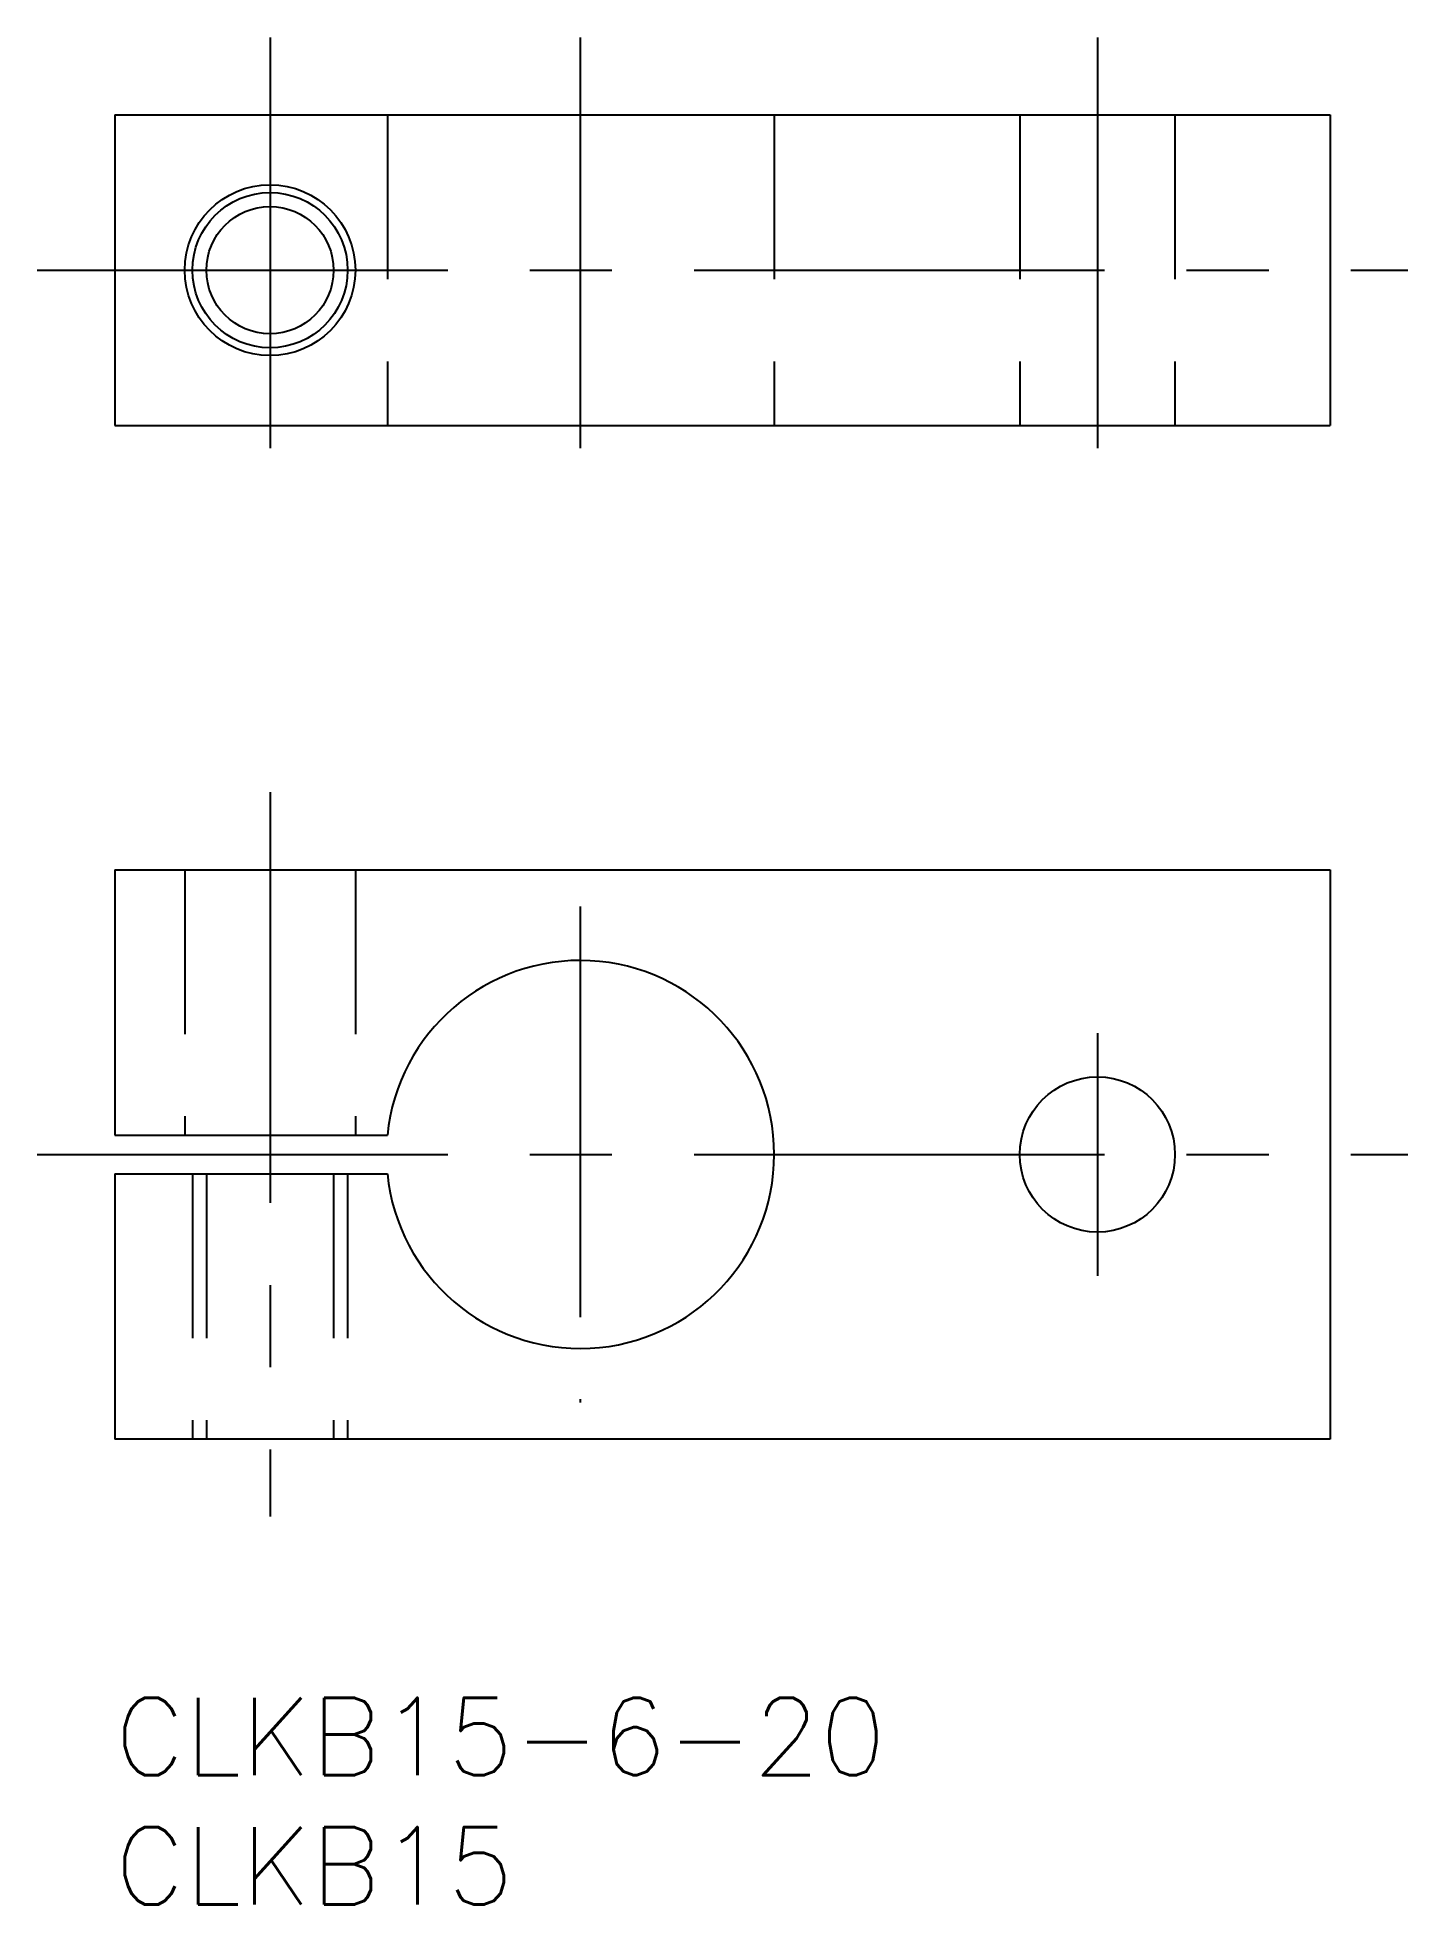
# Model space of a CAD drawing. Extents: x -3 to 50, y -8 to 64.2.
import ezdxf

# ---------------------------------------------------------------- set-up
doc = ezdxf.new("R2010")
doc.units = 0
doc.header["$LTSCALE"] = 0.5
doc.linetypes.add('CENTER', pattern=[50.8, 31.75, -6.35, 6.35, -6.35])
doc.linetypes.add('DASHED', pattern=[19.05, 12.7, -6.35])
for name, color, linetype in [('MSM_CENTER', 1, 'CENTER'), ('MSM_CONTINUOUS', 7, 'CONTINUOUS'), ('MSM_DASHED', 4, 'DASHED'), ('MSM_NARROW', 5, 'CONTINUOUS'), ('MSM_PART_NUMBER', 7, 'CONTINUOUS')]:
    doc.layers.add(name, color=color, linetype=linetype)
doc.styles.get("Standard").update_dxf_attribs({"font": 'txt.shx', "height": 3, "bigfont": 'bigfont.shx'})

# ---------------------------------------------------------------- blocks, each defined once
blk = doc.blocks.new('*U14')
at = {"layer": 'MSM_PART_NUMBER'}
blk.add_text('CLKB15-6-20', height=3, dxfattribs=at).set_placement((0, -3))
blk = doc.blocks.new('*U15')
at = {"layer": 'MSM_PART_NUMBER'}
blk.add_text('CLKB15', height=3, dxfattribs=at).set_placement((0, -8))

msp = doc.modelspace()

# ---------------------------------------------------------------- linework, layer by layer
at = {"layer": 'MSM_CENTER'}
for p, q in [((6, 64.184), (6, 46.184)), ((18, 64.184), (18, 46.184)), ((38, 64.184), (38, 46.184)), ((-3, 55.184), (50, 55.184)), ((6, 35), (6, 7)), ((18, 30.59), (18, 11.41)), ((38, 25.694), (38, 16.306)), ((-3, 21), (50, 21))]:
    msp.add_line(p, q, dxfattribs=at)
at = {"layer": 'MSM_CONTINUOUS'}
for p, q in [((0, 61.184), (0, 49.184)), ((0, 61.184), (47, 61.184)), ((47, 61.184), (47, 49.184)), ((0, 49.184), (47, 49.184)), ((0, 32), (0, 21.75)), ((0, 32), (47, 32)), ((47, 32), (47, 10)), ((0, 21.75), (10.538, 21.75)), ((0, 20.25), (10.538, 20.25)), ((0, 20.25), (0, 10)), ((47, 10), (0, 10))]:
    msp.add_line(p, q, dxfattribs=at)
for centre, radius in [((6, 55.184), 3.3), ((6, 55.184), 2.458), ((38, 21), 3)]:
    msp.add_circle(centre, radius, dxfattribs=at)
msp.add_arc((18, 21), 7.5, 185.73917, 174.26083, dxfattribs=at)
at = {"layer": 'MSM_DASHED'}
for p, q in [((10.538, 61.184), (10.538, 49.184)), ((25.5, 61.184), (25.5, 49.184)), ((35, 61.184), (35, 49.184)), ((41, 61.184), (41, 49.184)), ((2.7, 32), (2.7, 21.75)), ((9.3, 32), (9.3, 21.75)), ((3, 20.25), (3, 10)), ((3.541, 20.25), (3.541, 10)), ((8.458, 20.25), (8.458, 10)), ((9, 20.25), (9, 10))]:
    msp.add_line(p, q, dxfattribs=at)
at = {"layer": 'MSM_NARROW'}
msp.add_circle((6, 55.184), 3, dxfattribs=at)

# ---------------------------------------------------------------- block references
at = {"layer": 'MSM_CONTINUOUS'}
for name in ['*U14', '*U15']:
    msp.add_blockref(name, (0, 0), dxfattribs=at)

doc.saveas('drawing.dxf')
